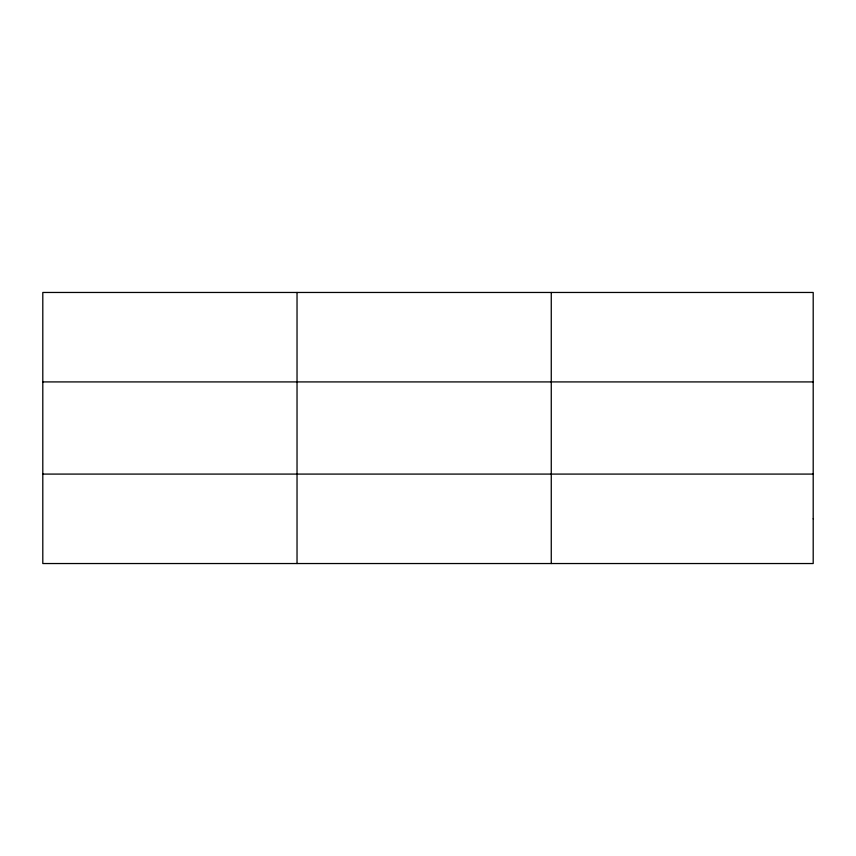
<?xml version="1.0" encoding="UTF-8"?>
<svg xmlns="http://www.w3.org/2000/svg" width="856" height="856" viewBox="0 0 856 856"><rect width="100%" height="100%" fill="white"/><g stroke="black" fill="none" stroke-linecap="round" stroke-linejoin="round"><path stroke-width="1.28" d="M297.032 563.537L297.032 292.463M551.264 563.537L551.264 292.463M42.8 381.915L813.2 381.915M42.8 474.085L813.2 474.085M813.2 518.811L813.2 563.537L42.8 563.537L42.8 292.463L813.2 292.463L813.2 518.811"/></g></svg>
